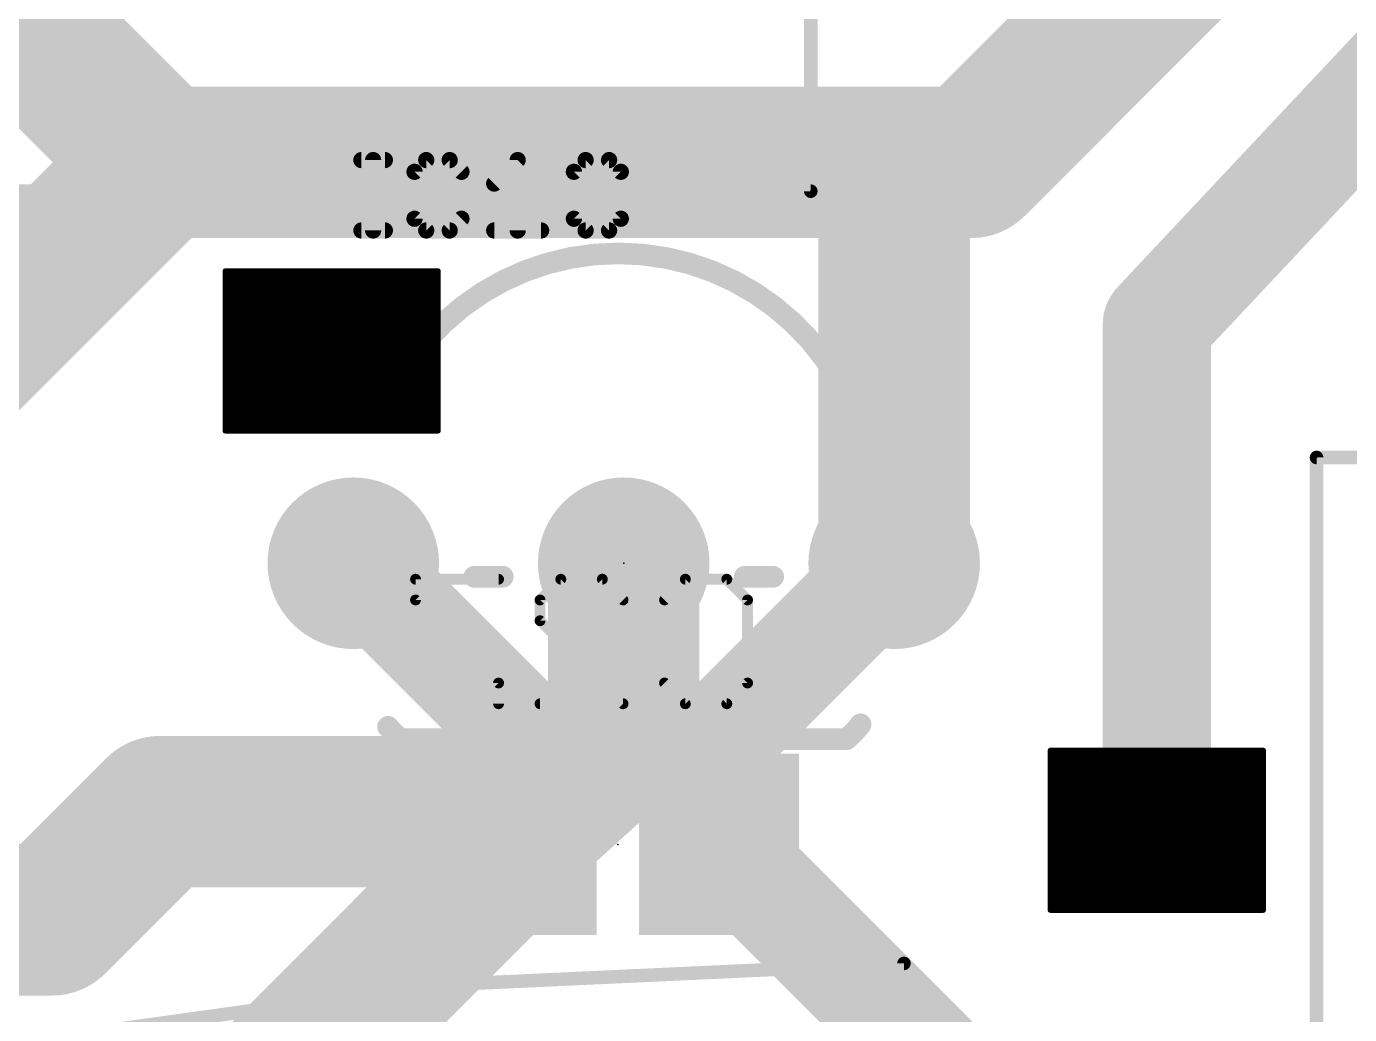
# Model space of a CAD drawing. Extents: x 0 to 82, y 0 to 110.
# Drawn here: x 31.26 to 43.68, y 48.9 to 58.17 of the extents above; entities that cross this region are included whole.
import ezdxf

# ---------------------------------------------------------------- set-up
doc = ezdxf.new("R2010")
doc.units = 0
for name, color, linetype in [('1', 22, 'CONTINUOUS'), ('16', 175, 'CONTINUOUS'), ('17', 82, 'CONTINUOUS'), ('18', 82, 'CONTINUOUS'), ('21', 253, 'CONTINUOUS'), ('23', 7, 'CONTINUOUS'), ('24', 7, 'CONTINUOUS'), ('25', 253, 'CONTINUOUS'), ('26', 253, 'CONTINUOUS'), ('29', 253, 'CONTINUOUS'), ('30', 253, 'CONTINUOUS'), ('32', 253, 'CONTINUOUS')]:
    doc.layers.add(name, color=color, linetype=linetype)

# ---------------------------------------------------------------- blocks, each defined once
blk = doc.blocks.new('RECT')
blk.add_solid([(-0.5, -0.5), (0.5, -0.5), (-0.5, 0.5), (0.5, 0.5)])
blk = doc.blocks.new('ROUNDP')
at = {"const_width": 0.5}
blk.add_lwpolyline([(0, -0.25, 1), (0, 0.25, 1), (0, -0.25)], format="xyb", dxfattribs=at)
blk = doc.blocks.new('ROUNDV')
at = {"const_width": 0.5}
blk.add_lwpolyline([(0, -0.25, 1), (0, 0.25, 1), (0, -0.25)], format="xyb", dxfattribs=at)

msp = doc.modelspace()

# ---------------------------------------------------------------- linework, layer by layer
at = {"layer": '1'}
for points, const_width in [([(41.875, 55.375), (45.212, 58.928)], 1.016), ([(41.875, 50.625), (41.875, 55.375)], 1.016), ([(36.868, 53.132), (36.868, 51.524)], 1.4224), ([(36.868, 51.524), (36.068, 50.8)], 1.4224), ([(32.512, 50.8), (31.496, 49.784)], 1.4224), ([(33.528, 50.8), (32.512, 50.8)], 1.4224), ([(36.068, 50.8), (33.528, 50.8)], 1.4224), ([(42.875, 51.375), (40.875, 51.375)], 0.05), ([(40.875, 51.375), (40.875, 49.875)], 0.05), ([(42.875, 51.375), (40.875, 51.375)], 0.05), ([(42.875, 51.325), (40.875, 51.325)], 0.05), ([(42.875, 49.875), (42.875, 51.375)], 0.05), ([(42.875, 51.275), (40.875, 51.275)], 0.05), ([(42.875, 51.225), (40.875, 51.225)], 0.05), ([(42.875, 51.175), (40.875, 51.175)], 0.05), ([(42.875, 51.125), (40.875, 51.125)], 0.05), ([(42.875, 51.075), (40.875, 51.075)], 0.05), ([(42.875, 51.025), (40.875, 51.025)], 0.05), ([(42.875, 50.975), (40.875, 50.975)], 0.05), ([(42.875, 50.925), (40.875, 50.925)], 0.05), ([(42.875, 50.875), (40.875, 50.875)], 0.05), ([(42.875, 50.825), (40.875, 50.825)], 0.05), ([(42.875, 50.775), (40.875, 50.775)], 0.05), ([(42.875, 50.725), (40.875, 50.725)], 0.05), ([(42.875, 50.675), (40.875, 50.675)], 0.05), ([(42.875, 50.625), (40.875, 50.625)], 0.05), ([(42.875, 50.575), (40.875, 50.575)], 0.05), ([(42.875, 50.525), (40.875, 50.525)], 0.05), ([(42.875, 50.475), (40.875, 50.475)], 0.05), ([(42.875, 50.425), (40.875, 50.425)], 0.05), ([(42.875, 50.375), (40.875, 50.375)], 0.05), ([(42.875, 50.325), (40.875, 50.325)], 0.05), ([(42.875, 50.275), (40.875, 50.275)], 0.05), ([(42.875, 50.225), (40.875, 50.225)], 0.05), ([(42.875, 50.175), (40.875, 50.175)], 0.05), ([(42.875, 50.125), (40.875, 50.125)], 0.05), ([(42.875, 50.075), (40.875, 50.075)], 0.05), ([(42.875, 50.025), (40.875, 50.025)], 0.05), ([(42.875, 49.975), (40.875, 49.975)], 0.05), ([(42.875, 49.925), (40.875, 49.925)], 0.05), ([(40.875, 49.875), (42.875, 49.875)], 0.05)]:
    msp.add_lwpolyline(points, dxfattribs=dict(at, const_width=const_width))
for points, const_width in [([(42.129, 55.375, 1), (41.621, 55.375)], 0.508), ([(41.6899, 55.5489, 1), (42.0601, 55.2011)], 0.508), ([(37.2236, 53.132, 1), (36.5124, 53.132)], 0.7112), ([(37.1066, 51.2603, 1), (36.6294, 51.7877)], 0.7112), ([(36.5124, 51.524, 1), (37.2236, 51.524)], 0.7112), ([(32.512, 51.1556, 1), (32.512, 50.4444)], 0.7112), ([(32.7634, 50.5486, 1), (32.2606, 51.0514)], 0.7112), ([(33.528, 51.1556, 1), (33.528, 50.4444)], 0.7112), ([(33.528, 50.4444, 1), (33.528, 51.1556)], 0.7112), ([(36.068, 50.4444, 1), (36.068, 51.1556)], 0.7112), ([(35.8294, 51.0637, 1), (36.3066, 50.5363)], 0.7112), ([(40.875, 51.3875, 1), (40.875, 51.3625)], 0.025), ([(40.8875, 51.375, 1), (40.8625, 51.375)], 0.025), ([(40.875, 51.3875, 1), (40.875, 51.3625)], 0.025), ([(40.875, 51.3375, 1), (40.875, 51.3125)], 0.025), ([(42.8875, 51.375, 1), (42.8625, 51.375)], 0.025), ([(42.875, 51.3625, 1), (42.875, 51.3875)], 0.025), ([(42.875, 51.3625, 1), (42.875, 51.3875)], 0.025), ([(42.875, 51.3125, 1), (42.875, 51.3375)], 0.025), ([(40.875, 51.2875, 1), (40.875, 51.2625)], 0.025), ([(40.875, 51.2375, 1), (40.875, 51.2125)], 0.025), ([(40.875, 51.1875, 1), (40.875, 51.1625)], 0.025), ([(42.875, 51.2625, 1), (42.875, 51.2875)], 0.025), ([(42.875, 51.2125, 1), (42.875, 51.2375)], 0.025), ([(42.875, 51.1625, 1), (42.875, 51.1875)], 0.025), ([(40.875, 51.1375, 1), (40.875, 51.1125)], 0.025), ([(40.875, 51.0875, 1), (40.875, 51.0625)], 0.025), ([(42.875, 51.1125, 1), (42.875, 51.1375)], 0.025), ([(42.875, 51.0625, 1), (42.875, 51.0875)], 0.025), ([(40.875, 51.0375, 1), (40.875, 51.0125)], 0.025), ([(40.875, 50.9875, 1), (40.875, 50.9625)], 0.025), ([(40.875, 50.9375, 1), (40.875, 50.9125)], 0.025), ([(42.875, 51.0125, 1), (42.875, 51.0375)], 0.025), ([(42.875, 50.9625, 1), (42.875, 50.9875)], 0.025), ([(42.875, 50.9125, 1), (42.875, 50.9375)], 0.025), ([(40.875, 50.8875, 1), (40.875, 50.8625)], 0.025), ([(40.875, 50.8375, 1), (40.875, 50.8125)], 0.025), ([(41.621, 50.625, 1), (42.129, 50.625)], 0.508), ([(42.875, 50.8625, 1), (42.875, 50.8875)], 0.025), ([(42.875, 50.8125, 1), (42.875, 50.8375)], 0.025), ([(40.875, 50.7875, 1), (40.875, 50.7625)], 0.025), ([(40.875, 50.7375, 1), (40.875, 50.7125)], 0.025), ([(40.875, 50.6875, 1), (40.875, 50.6625)], 0.025), ([(42.875, 50.7625, 1), (42.875, 50.7875)], 0.025), ([(42.875, 50.7125, 1), (42.875, 50.7375)], 0.025), ([(42.875, 50.6625, 1), (42.875, 50.6875)], 0.025), ([(40.875, 50.6375, 1), (40.875, 50.6125)], 0.025), ([(40.875, 50.5875, 1), (40.875, 50.5625)], 0.025), ([(42.875, 50.6125, 1), (42.875, 50.6375)], 0.025), ([(42.875, 50.5625, 1), (42.875, 50.5875)], 0.025), ([(40.875, 50.5375, 1), (40.875, 50.5125)], 0.025), ([(40.875, 50.4875, 1), (40.875, 50.4625)], 0.025), ([(42.875, 50.5125, 1), (42.875, 50.5375)], 0.025), ([(42.875, 50.4625, 1), (42.875, 50.4875)], 0.025), ([(31.2446, 50.0354, 1), (31.7474, 49.5326)], 0.7112), ([(40.875, 50.4375, 1), (40.875, 50.4125)], 0.025), ([(40.875, 50.3875, 1), (40.875, 50.3625)], 0.025), ([(40.875, 50.3375, 1), (40.875, 50.3125)], 0.025), ([(42.875, 50.4125, 1), (42.875, 50.4375)], 0.025), ([(42.875, 50.3625, 1), (42.875, 50.3875)], 0.025), ([(42.875, 50.3125, 1), (42.875, 50.3375)], 0.025), ([(40.875, 50.2875, 1), (40.875, 50.2625)], 0.025), ([(40.875, 50.2375, 1), (40.875, 50.2125)], 0.025), ([(42.875, 50.2625, 1), (42.875, 50.2875)], 0.025), ([(42.875, 50.2125, 1), (42.875, 50.2375)], 0.025), ([(40.875, 50.1875, 1), (40.875, 50.1625)], 0.025), ([(40.875, 50.1375, 1), (40.875, 50.1125)], 0.025), ([(40.875, 50.0875, 1), (40.875, 50.0625)], 0.025), ([(42.875, 50.1625, 1), (42.875, 50.1875)], 0.025), ([(42.875, 50.1125, 1), (42.875, 50.1375)], 0.025), ([(42.875, 50.0625, 1), (42.875, 50.0875)], 0.025), ([(40.875, 50.0375, 1), (40.875, 50.0125)], 0.025), ([(40.875, 49.9875, 1), (40.875, 49.9625)], 0.025), ([(42.875, 50.0125, 1), (42.875, 50.0375)], 0.025), ([(42.875, 49.9625, 1), (42.875, 49.9875)], 0.025), ([(40.875, 49.9375, 1), (40.875, 49.9125)], 0.025), ([(40.875, 49.8875, 1), (40.875, 49.8625)], 0.025), ([(40.8625, 49.875, 1), (40.8875, 49.875)], 0.025), ([(42.8625, 49.875, 1), (42.8875, 49.875)], 0.025), ([(42.875, 49.9125, 1), (42.875, 49.9375)], 0.025), ([(42.875, 49.8625, 1), (42.875, 49.8875)], 0.025)]:
    msp.add_lwpolyline(points, format="xyb", dxfattribs=dict(at, const_width=const_width))
at = {"layer": '16'}
for points, const_width in [([(29.972, 59.436), (32.512, 56.896)], 1.4224), ([(42.672, 59.436), (40.132, 56.896)], 1.4224), ([(32.512, 56.896), (30.48, 54.864)], 1.4224), ([(39.624, 56.896), (32.512, 56.896)], 1.4224), ([(39.408, 56.68), (39.624, 56.896)], 1.4224), ([(40.132, 56.896), (39.624, 56.896)], 1.4224), ([(39.408, 53.132), (39.408, 56.68)], 1.4224), ([(35.862, 51.598), (34.328, 53.132)], 1.016), ([(37.762, 51.486), (39.408, 53.132)], 1.016), ([(35.862, 50.492), (35.862, 51.598)], 1.016), ([(37.762, 50.492), (37.762, 51.486)], 1.016), ([(33.122, 47.752), (35.862, 50.492)], 1.4224), ([(43.18, 45.074), (37.762, 50.492)], 1.016), ([(31.496, 49.784), (29.464, 49.784)], 1.4224)]:
    msp.add_lwpolyline(points, dxfattribs=dict(at, const_width=const_width))
for points, const_width in [([(32.512, 57.2516, 1), (32.512, 56.5404)], 0.7112), ([(32.7634, 56.6446, 1), (32.2606, 57.1474)], 0.7112), ([(39.624, 57.2516, 1), (39.624, 56.5404)], 0.7112), ([(39.8754, 56.6446, 1), (39.3726, 57.1474)], 0.7112), ([(39.624, 56.5404, 1), (39.624, 57.2516)], 0.7112), ([(40.132, 56.5404, 1), (40.132, 57.2516)], 0.7112), ([(32.2606, 56.6446, 1), (32.7634, 57.1474)], 0.7112), ([(39.8806, 57.1474, 1), (40.3834, 56.6446)], 0.7112), ([(39.7636, 56.68, 1), (39.0524, 56.68)], 0.7112), ([(39.1566, 56.9314, 1), (39.6594, 56.4286)], 0.7112), ([(34.5076, 53.3116, 1), (34.1484, 52.9524)], 0.508), ([(39.5876, 52.9524, 1), (39.2284, 53.3116)], 0.508), ([(39.0524, 53.132, 1), (39.7636, 53.132)], 0.7112), ([(36.116, 51.598, 1), (35.608, 51.598)], 0.508), ([(35.6824, 51.4184, 1), (36.0416, 51.7776)], 0.508), ([(38.016, 51.486, 1), (37.508, 51.486)], 0.508), ([(37.5824, 51.6656, 1), (37.9416, 51.3064)], 0.508), ([(36.1134, 50.2406, 1), (35.6106, 50.7434)], 0.7112), ([(37.9416, 50.6716, 1), (37.5824, 50.3124)], 0.508), ([(35.608, 50.492, 1), (36.116, 50.492)], 0.508), ([(37.508, 50.492, 1), (38.016, 50.492)], 0.508), ([(31.496, 49.4284, 1), (31.496, 50.1396)], 0.7112)]:
    msp.add_lwpolyline(points, format="xyb", dxfattribs=dict(at, const_width=const_width))
at = {"layer": '21'}
for points, const_width in [([(38.625, 56.625), (38.625, 66.625)], 0.127), ([(12.325, 56.625), (38.625, 56.625)], 0.127), ([(69.675, 54.125), (43.375, 54.125)], 0.127), ([(43.375, 54.125), (43.375, 44.125)], 0.127), ([(35.732, 53.005), (35.464, 53.005)], 0.2032), ([(38.272, 53.005), (38.004, 53.005)], 0.2032), ([(34.773, 51.481), (38.963, 51.481)], 0.2032), ([(39.5, 39.375), (39.5, 49.375)], 0.127)]:
    msp.add_lwpolyline(points, dxfattribs=dict(at, const_width=const_width))
for points, const_width in [([(38.625, 56.5932, 1), (38.625, 56.6568)], 0.0635), ([(38.5932, 56.625, 1), (38.6568, 56.625)], 0.0635), ([(38.981, 54.6679, 0.6349), (34.655, 54.6679)], 0.2032), ([(34.609, 54.6895, 1), (34.701, 54.6463)], 0.1016), ([(38.935, 54.6463, 1), (39.027, 54.6895)], 0.1016), ([(43.375, 54.1568, 1), (43.375, 54.0932)], 0.0635), ([(43.4068, 54.125, 1), (43.3432, 54.125)], 0.0635), ([(35.464, 53.0558, 1), (35.464, 52.9542)], 0.1016), ([(35.732, 52.9542, 1), (35.732, 53.0558)], 0.1016), ([(38.004, 53.0558, 1), (38.004, 52.9542)], 0.1016), ([(38.272, 52.9542, 1), (38.272, 53.0558)], 0.1016), ([(34.6545, 51.5961, 0.057), (34.773, 51.481)], 0.2032), ([(34.6938, 51.6283, 1), (34.6152, 51.5639)], 0.1016), ([(38.963, 51.481, 0.0594), (39.0927, 51.6202)], 0.2032), ([(39.1337, 51.5902, 1), (39.0517, 51.6502)], 0.1016), ([(34.773, 51.5318, 1), (34.773, 51.4302)], 0.1016), ([(34.742, 51.4408, 1), (34.804, 51.5212)], 0.1016), ([(38.9302, 51.5198, 1), (38.9958, 51.4422)], 0.1016), ([(38.963, 51.4302, 1), (38.963, 51.5318)], 0.1016), ([(39.5, 49.375, 0.1158), (18.2, 44.375)], 0.127), ([(39.5318, 49.375, 1), (39.4682, 49.375)], 0.0635), ([(39.5, 49.3432, 1), (39.5, 49.4068)], 0.0635), ([(43.375, 44.125, 0.1158), (64.675, 49.125)], 0.127)]:
    msp.add_lwpolyline(points, format="xyb", dxfattribs=dict(at, const_width=const_width))
at = {"layer": '23'}
for p in [(38.625, 56.625), (43.375, 54.125), (36.868, 53.132)]:
    msp.add_point(p, dxfattribs=at)
at = {"layer": '24'}
msp.add_point((36.812, 50.492), dxfattribs=at)
at = {"layer": '25', "const_width": 0.1524}
for points in [[(34.4042, 56.9172), (34.6245, 56.9172)], [(34.5144, 56.2562), (34.5144, 56.9172)], [(35.0133, 56.9172), (34.9031, 56.807)], [(35.2336, 56.9172), (35.0133, 56.9172)], [(35.3438, 56.807), (35.2336, 56.9172)], [(35.6516, 56.6968), (35.8719, 56.9172)], [(35.8719, 56.9172), (35.8719, 56.2562)], [(36.4, 56.807), (36.5101, 56.9172)], [(36.5101, 56.9172), (36.7305, 56.9172)], [(36.7305, 56.9172), (36.8406, 56.807)], [(34.9031, 56.807), (34.9031, 56.3664)], [(36.4, 56.3664), (36.4, 56.807)], [(36.4, 56.3664), (36.8406, 56.807)], [(36.8406, 56.807), (36.8406, 56.3664)], [(34.9031, 56.3664), (35.0133, 56.2562)], [(35.2336, 56.2562), (35.3438, 56.3664)], [(36.5101, 56.2562), (36.4, 56.3664)], [(36.8406, 56.3664), (36.7305, 56.2562)], [(34.4042, 56.2562), (34.6245, 56.2562)], [(35.0133, 56.2562), (35.2336, 56.2562)], [(35.6516, 56.2562), (36.0922, 56.2562)], [(36.7305, 56.2562), (36.5101, 56.2562)]]:
    msp.add_lwpolyline(points, dxfattribs=at)
at = {"layer": '25', "const_width": 0.0762}
for points in [[(34.4042, 56.9553, 1), (34.4042, 56.8791)], [(34.5525, 56.9172, 1), (34.4763, 56.9172)], [(34.6245, 56.8791, 1), (34.6245, 56.9553)], [(35.0133, 56.9553, 1), (35.0133, 56.8791)], [(35.0402, 56.8902, 1), (34.9864, 56.9441)], [(35.2606, 56.9441, 1), (35.2067, 56.8902)], [(35.2336, 56.8791, 1), (35.2336, 56.9553)], [(35.91, 56.9172, 1), (35.8338, 56.9172)], [(35.8988, 56.8902, 1), (35.8449, 56.9441)], [(36.5101, 56.9553, 1), (36.5101, 56.8791)], [(36.5371, 56.8902, 1), (36.4832, 56.9441)], [(36.7574, 56.9441, 1), (36.7035, 56.8902)], [(36.7305, 56.8791, 1), (36.7305, 56.9553)], [(34.9412, 56.807, 1), (34.865, 56.807)], [(34.8762, 56.8339, 1), (34.9301, 56.7801)], [(35.3168, 56.7801, 1), (35.3707, 56.8339)], [(36.4381, 56.807, 1), (36.3619, 56.807)], [(36.373, 56.8339, 1), (36.4269, 56.7801)], [(36.8787, 56.807, 1), (36.8025, 56.807)], [(36.8676, 56.7801, 1), (36.8137, 56.8339)], [(36.8137, 56.7801, 1), (36.8676, 56.8339)], [(35.6246, 56.7238, 1), (35.6785, 56.6699)], [(34.9301, 56.3933, 1), (34.8762, 56.3394)], [(35.3707, 56.3394, 1), (35.3168, 56.3933)], [(36.4269, 56.3933, 1), (36.373, 56.3394)], [(36.373, 56.3933, 1), (36.4269, 56.3394)], [(36.8676, 56.3394, 1), (36.8137, 56.3933)], [(34.4042, 56.2943, 1), (34.4042, 56.2181)], [(34.4763, 56.2562, 1), (34.5525, 56.2562)], [(34.6245, 56.2181, 1), (34.6245, 56.2943)], [(34.865, 56.3664, 1), (34.9412, 56.3664)], [(35.0133, 56.2943, 1), (35.0133, 56.2181)], [(34.9864, 56.2293, 1), (35.0402, 56.2831)], [(35.2067, 56.2831, 1), (35.2606, 56.2293)], [(35.2336, 56.2181, 1), (35.2336, 56.2943)], [(35.6516, 56.2943, 1), (35.6516, 56.2181)], [(35.8338, 56.2562, 1), (35.91, 56.2562)], [(36.0922, 56.2181, 1), (36.0922, 56.2943)], [(36.3619, 56.3664, 1), (36.4381, 56.3664)], [(36.5101, 56.2943, 1), (36.5101, 56.2181)], [(36.4832, 56.2293, 1), (36.5371, 56.2831)], [(36.7035, 56.2831, 1), (36.7574, 56.2293)], [(36.7305, 56.2181, 1), (36.7305, 56.2943)], [(36.8025, 56.3664, 1), (36.8787, 56.3664)]]:
    msp.add_lwpolyline(points, format="xyb", dxfattribs=at)
at = {"layer": '26', "const_width": 0.1016}
for points in [[(35.6924, 52.9822), (34.9128, 52.9822)], [(34.9128, 52.9822), (34.9128, 52.7873)], [(36.0822, 52.7873), (36.2771, 52.9822)], [(36.2771, 52.9822), (36.6669, 52.9822)], [(36.6669, 52.9822), (36.8618, 52.7873)], [(37.2516, 52.7873), (37.4465, 52.9822)], [(37.4465, 52.9822), (37.8363, 52.9822)], [(37.8363, 52.9822), (38.0312, 52.7873)], [(34.9128, 52.7873), (35.6924, 52.0077)], [(36.0822, 52.5924), (36.0822, 52.7873)], [(38.0312, 52.7873), (38.0312, 52.0077)], [(36.8618, 51.8128), (36.0822, 52.5924)], [(35.6924, 52.0077), (35.6924, 51.8128)], [(37.4465, 51.8128), (37.2516, 52.0077)], [(38.0312, 52.0077), (37.8363, 51.8128)], [(36.0822, 51.8128), (36.8618, 51.8128)], [(37.8363, 51.8128), (37.4465, 51.8128)]]:
    msp.add_lwpolyline(points, dxfattribs=at)
at = {"layer": '26', "const_width": 0.0508}
for points in [[(34.9128, 53.0076, 1), (34.9128, 52.9568)], [(34.9382, 52.9822, 1), (34.8874, 52.9822)], [(35.6924, 52.9568, 1), (35.6924, 53.0076)], [(36.2771, 53.0076, 1), (36.2771, 52.9568)], [(36.2951, 52.9642, 1), (36.2591, 53.0002)], [(36.6849, 53.0002, 1), (36.6489, 52.9642)], [(36.6669, 52.9568, 1), (36.6669, 53.0076)], [(37.4465, 53.0076, 1), (37.4465, 52.9568)], [(37.4645, 52.9642, 1), (37.4285, 53.0002)], [(37.8543, 53.0002, 1), (37.8183, 52.9642)], [(37.8363, 52.9568, 1), (37.8363, 53.0076)], [(34.9308, 52.8053, 1), (34.8948, 52.7693)], [(34.8874, 52.7873, 1), (34.9382, 52.7873)], [(36.0642, 52.8053, 1), (36.1002, 52.7693)], [(36.1076, 52.7873, 1), (36.0568, 52.7873)], [(36.8438, 52.7693, 1), (36.8798, 52.8053)], [(37.2336, 52.8053, 1), (37.2696, 52.7693)], [(38.0566, 52.7873, 1), (38.0058, 52.7873)], [(38.0132, 52.7693, 1), (38.0492, 52.8053)], [(36.1002, 52.6104, 1), (36.0642, 52.5744)], [(36.0568, 52.5924, 1), (36.1076, 52.5924)], [(35.7178, 52.0077, 1), (35.667, 52.0077)], [(35.6744, 51.9897, 1), (35.7104, 52.0257)], [(37.2696, 52.0257, 1), (37.2336, 51.9897)], [(38.0058, 52.0077, 1), (38.0566, 52.0077)], [(38.0492, 51.9897, 1), (38.0132, 52.0257)], [(35.667, 51.8128, 1), (35.7178, 51.8128)], [(36.0822, 51.8382, 1), (36.0822, 51.7874)], [(36.8438, 51.7948, 1), (36.8798, 51.8308)], [(36.8618, 51.7874, 1), (36.8618, 51.8382)], [(37.4465, 51.8382, 1), (37.4465, 51.7874)], [(37.4285, 51.7948, 1), (37.4645, 51.8308)], [(37.8183, 51.8308, 1), (37.8543, 51.7948)], [(37.8363, 51.7874, 1), (37.8363, 51.8382)]]:
    msp.add_lwpolyline(points, format="xyb", dxfattribs=at)
at = {"layer": '29', "const_width": 0.05}
for points in [[(33.125, 55.875), (33.125, 54.375)], [(35.125, 55.875), (33.125, 55.875)], [(33.125, 55.825), (35.125, 55.825)], [(33.125, 55.775), (35.125, 55.775)], [(35.125, 54.375), (35.125, 55.875)], [(33.125, 55.725), (35.125, 55.725)], [(33.125, 55.675), (35.125, 55.675)], [(33.125, 55.625), (35.125, 55.625)], [(33.125, 55.575), (35.125, 55.575)], [(33.125, 55.525), (35.125, 55.525)], [(33.125, 55.475), (35.125, 55.475)], [(33.125, 55.425), (35.125, 55.425)], [(33.125, 55.375), (35.125, 55.375)], [(33.125, 55.325), (35.125, 55.325)], [(33.125, 55.275), (35.125, 55.275)], [(33.125, 55.225), (35.125, 55.225)], [(33.125, 55.175), (35.125, 55.175)], [(33.125, 55.125), (35.125, 55.125)], [(33.125, 55.075), (35.125, 55.075)], [(33.125, 55.025), (35.125, 55.025)], [(33.125, 54.975), (35.125, 54.975)], [(33.125, 54.925), (35.125, 54.925)], [(33.125, 54.875), (35.125, 54.875)], [(33.125, 54.825), (35.125, 54.825)], [(33.125, 54.775), (35.125, 54.775)], [(33.125, 54.725), (35.125, 54.725)], [(33.125, 54.675), (35.125, 54.675)], [(33.125, 54.625), (35.125, 54.625)], [(33.125, 54.575), (35.125, 54.575)], [(33.125, 54.525), (35.125, 54.525)], [(33.125, 54.475), (35.125, 54.475)], [(33.125, 54.425), (35.125, 54.425)], [(33.125, 54.375), (35.125, 54.375)], [(33.125, 54.375), (35.125, 54.375)]]:
    msp.add_lwpolyline(points, dxfattribs=at)
at = {"layer": '29', "const_width": 0.025}
for points in [[(33.1375, 55.875, 1), (33.1125, 55.875)], [(33.125, 55.8875, 1), (33.125, 55.8625)], [(33.125, 55.8375, 1), (33.125, 55.8125)], [(33.125, 55.7875, 1), (33.125, 55.7625)], [(35.1375, 55.875, 1), (35.1125, 55.875)], [(35.125, 55.8625, 1), (35.125, 55.8875)], [(35.125, 55.8125, 1), (35.125, 55.8375)], [(35.125, 55.7625, 1), (35.125, 55.7875)], [(33.125, 55.7375, 1), (33.125, 55.7125)], [(33.125, 55.6875, 1), (33.125, 55.6625)], [(35.125, 55.7125, 1), (35.125, 55.7375)], [(35.125, 55.6625, 1), (35.125, 55.6875)], [(33.125, 55.6375, 1), (33.125, 55.6125)], [(33.125, 55.5875, 1), (33.125, 55.5625)], [(33.125, 55.5375, 1), (33.125, 55.5125)], [(35.125, 55.6125, 1), (35.125, 55.6375)], [(35.125, 55.5625, 1), (35.125, 55.5875)], [(35.125, 55.5125, 1), (35.125, 55.5375)], [(33.125, 55.4875, 1), (33.125, 55.4625)], [(33.125, 55.4375, 1), (33.125, 55.4125)], [(35.125, 55.4625, 1), (35.125, 55.4875)], [(35.125, 55.4125, 1), (35.125, 55.4375)], [(33.125, 55.3875, 1), (33.125, 55.3625)], [(33.125, 55.3375, 1), (33.125, 55.3125)], [(33.125, 55.2875, 1), (33.125, 55.2625)], [(35.125, 55.3625, 1), (35.125, 55.3875)], [(35.125, 55.3125, 1), (35.125, 55.3375)], [(35.125, 55.2625, 1), (35.125, 55.2875)], [(33.125, 55.2375, 1), (33.125, 55.2125)], [(33.125, 55.1875, 1), (33.125, 55.1625)], [(35.125, 55.2125, 1), (35.125, 55.2375)], [(35.125, 55.1625, 1), (35.125, 55.1875)], [(33.125, 55.1375, 1), (33.125, 55.1125)], [(33.125, 55.0875, 1), (33.125, 55.0625)], [(33.125, 55.0375, 1), (33.125, 55.0125)], [(35.125, 55.1125, 1), (35.125, 55.1375)], [(35.125, 55.0625, 1), (35.125, 55.0875)], [(35.125, 55.0125, 1), (35.125, 55.0375)], [(33.125, 54.9875, 1), (33.125, 54.9625)], [(33.125, 54.9375, 1), (33.125, 54.9125)], [(35.125, 54.9625, 1), (35.125, 54.9875)], [(35.125, 54.9125, 1), (35.125, 54.9375)], [(33.125, 54.8875, 1), (33.125, 54.8625)], [(33.125, 54.8375, 1), (33.125, 54.8125)], [(33.125, 54.7875, 1), (33.125, 54.7625)], [(35.125, 54.8625, 1), (35.125, 54.8875)], [(35.125, 54.8125, 1), (35.125, 54.8375)], [(35.125, 54.7625, 1), (35.125, 54.7875)], [(33.125, 54.7375, 1), (33.125, 54.7125)], [(33.125, 54.6875, 1), (33.125, 54.6625)], [(35.125, 54.7125, 1), (35.125, 54.7375)], [(35.125, 54.6625, 1), (35.125, 54.6875)], [(33.125, 54.6375, 1), (33.125, 54.6125)], [(33.125, 54.5875, 1), (33.125, 54.5625)], [(35.125, 54.6125, 1), (35.125, 54.6375)], [(35.125, 54.5625, 1), (35.125, 54.5875)], [(33.125, 54.5375, 1), (33.125, 54.5125)], [(33.125, 54.4875, 1), (33.125, 54.4625)], [(33.125, 54.4375, 1), (33.125, 54.4125)], [(35.125, 54.5125, 1), (35.125, 54.5375)], [(35.125, 54.4625, 1), (35.125, 54.4875)], [(35.125, 54.4125, 1), (35.125, 54.4375)], [(33.125, 54.3875, 1), (33.125, 54.3625)], [(33.125, 54.3875, 1), (33.125, 54.3625)], [(33.1125, 54.375, 1), (33.1375, 54.375)], [(35.1125, 54.375, 1), (35.1375, 54.375)], [(35.125, 54.3625, 1), (35.125, 54.3875)], [(35.125, 54.3625, 1), (35.125, 54.3875)]]:
    msp.add_lwpolyline(points, format="xyb", dxfattribs=at)

# ---------------------------------------------------------------- block references
at = {"layer": '16', "xscale": 1.3, "yscale": 1.5, "rotation": 180}
for p in [(35.862, 50.492), (37.762, 50.492)]:
    msp.add_blockref('RECT', p, dxfattribs=at)
at = {"layer": '17'}
for p, xscale, yscale, rotation in [((34.328, 53.132), 1.408, 1.408, 90), ((34.328, 53.132), 1.408, 1.408, 90), ((36.868, 53.132), 1.408, 1.408, 90), ((36.868, 53.132), 1.408, 1.408, 90), ((39.408, 53.132), 1.408, 1.408, 90), ((39.408, 53.132), 1.408, 1.408, 90), ((41.875, 50.625), 1.308, 1.308, 180), ((41.875, 50.625), 1.308, 1.308, 180)]:
    msp.add_blockref('ROUNDP', p, dxfattribs=dict(at, xscale=xscale, yscale=yscale, rotation=rotation))
at = {"layer": '18', "xscale": 1.0064, "yscale": 1.0064}
msp.add_blockref('ROUNDV', (31.496, 49.784), dxfattribs=at)
msp.add_blockref('ROUNDV', (31.496, 49.784), dxfattribs=at)
at = {"layer": '29'}
for p, xscale, yscale, rotation in [((34.328, 53.132), 1.6112, 1.6112, 90), ((36.868, 53.132), 1.6112, 1.6112, 90), ((39.408, 53.132), 1.6112, 1.6112, 90), ((41.875, 50.625), 1.5112, 1.5112, 180)]:
    msp.add_blockref('ROUNDP', p, dxfattribs=dict(at, xscale=xscale, yscale=yscale, rotation=rotation))
at = {"layer": '29', "xscale": 1.2096, "yscale": 1.2096}
msp.add_blockref('ROUNDV', (31.496, 49.784), dxfattribs=at)
at = {"layer": '30'}
for name, p, xscale, yscale, rotation in [('ROUNDP', (34.328, 53.132), 1.6112, 1.6112, 90), ('ROUNDP', (36.868, 53.132), 1.6112, 1.6112, 90), ('ROUNDP', (39.408, 53.132), 1.6112, 1.6112, 90), ('RECT', (35.862, 50.492), 1.5032, 1.7032, 180), ('RECT', (37.762, 50.492), 1.5032, 1.7032, 180), ('ROUNDP', (41.875, 50.625), 1.5112, 1.5112, 180)]:
    msp.add_blockref(name, p, dxfattribs=dict(at, xscale=xscale, yscale=yscale, rotation=rotation))
at = {"layer": '30', "xscale": 1.2096, "yscale": 1.2096}
msp.add_blockref('ROUNDV', (31.496, 49.784), dxfattribs=at)
at = {"layer": '32', "xscale": 1.3, "yscale": 1.5, "rotation": 180}
for p in [(35.862, 50.492), (37.762, 50.492)]:
    msp.add_blockref('RECT', p, dxfattribs=at)

doc.saveas('drawing.dxf')
